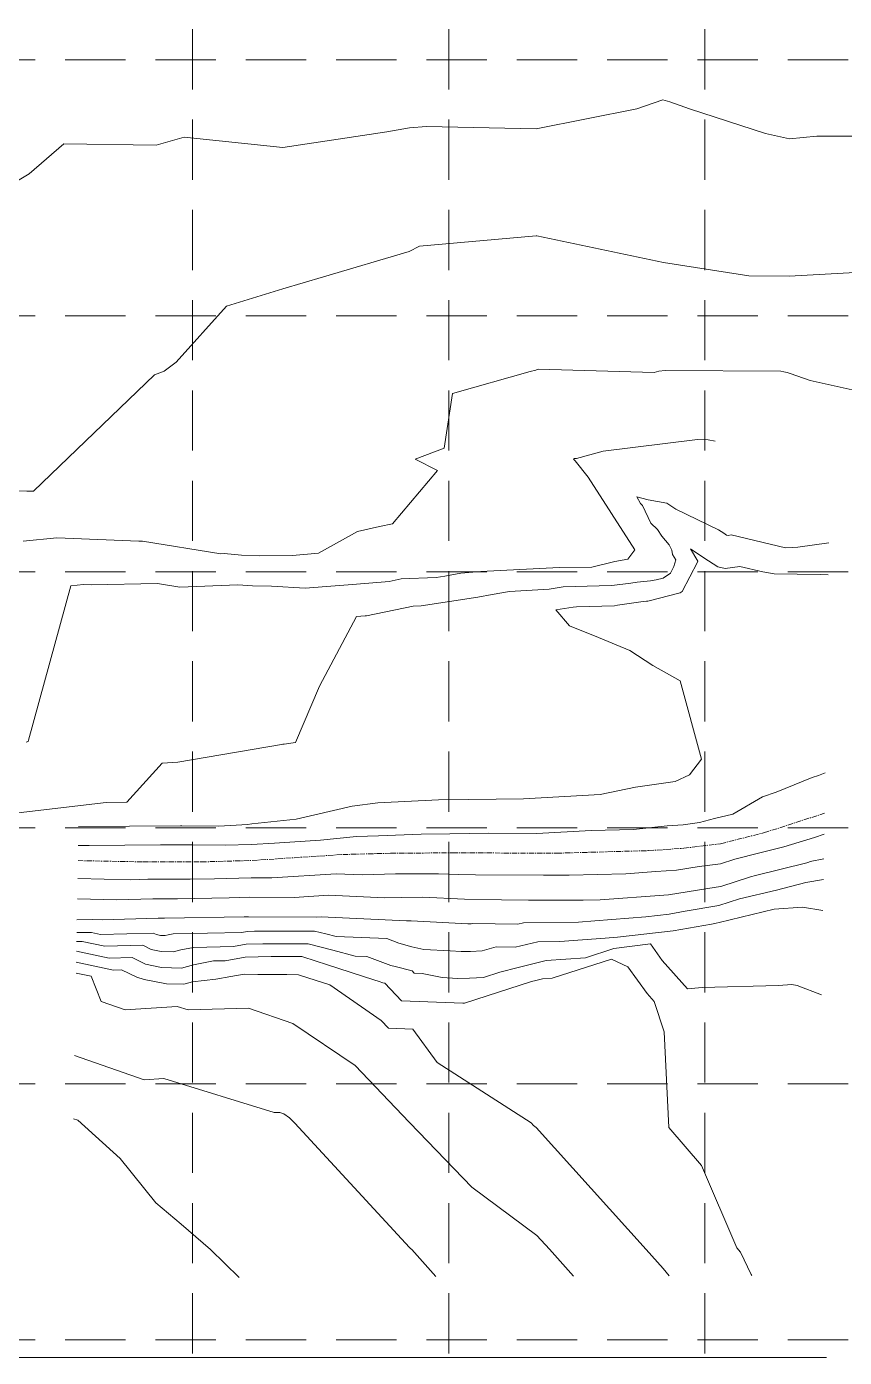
# Model space of a CAD drawing. Extents: x 33353 to 37237, y 80141 to 82571.
# Drawn here: x 36164.5 to 36358, y 81958.2 to 82273.2 of the extents above; entities that cross this region are included whole.
import ezdxf

# ---------------------------------------------------------------- set-up
doc = ezdxf.new("R2010")
doc.units = 0
doc.header["$MEASUREMENT"] = 0
doc.linetypes.add('CENTER', pattern=[2, 1.25, -0.25, 0.25, -0.25])
doc.linetypes.add('HIDDEN', pattern=[0.375, 0.25, -0.125])
doc.layers.add('GRID', color=254, linetype='HIDDEN')
for name, color, linetype, lineweight in [('LAYO-31', 7, 'Continuous', 0), ('LAYO-32', 7, 'Continuous', 0), ('TOPOSHD-34', 7, 'Continuous', 0), ('TOPOSHD-5', 7, 'Continuous', 0), ('TOPOSHD-6', 7, 'Continuous', 0)]:
    doc.layers.add(name, color=color, linetype=linetype, lineweight=lineweight)

msp = doc.modelspace()

# ---------------------------------------------------------------- linework, layer by layer
at = {"layer": 'GRID', "linetype": 'HIDDEN', "lineweight": 15, "ltscale": 57}
for p, q in [((36203.82, 82507.72), (36203.82, 80386.52)), ((36264.41, 82507.72), (36264.41, 80386.52)), ((36325.01, 82507.72), (36325.01, 80386.52)), ((33416.3, 82265.33), (37173.39, 82265.33)), ((33416.3, 82204.73), (37173.39, 82204.73)), ((33416.3, 82144.13), (37173.39, 82144.13)), ((33416.3, 82083.53), (37173.39, 82083.53)), ((33416.3, 82022.94), (37173.39, 82022.94)), ((33416.3, 81962.34), (37173.39, 81962.34))]:
    msp.add_line(p, q, dxfattribs=at)
at = {"layer": 'LAYO-31', "color": 7, "linetype": 'Continuous', "lineweight": 0}
msp.add_line((36164.48, 81958.18), (36353.79, 81958.18), dxfattribs=at)
at = {"layer": 'LAYO-32', "color": 7, "linetype": 'Continuous', "lineweight": 0}
msp.add_line((35594, 81958.18), (36353.79, 81958.18), dxfattribs=at)
at = {"layer": 'TOPOSHD-34', "color": 5, "linetype": 'CENTER', "lineweight": 0}
for p, q in [((36338.92, 82082.35), (36352.22, 82086.63)), ((36352.22, 82086.63), (36353.3, 82087.03)), ((36328.72, 82079.79), (36338.92, 82082.35)), ((36289.97, 82077.54), (36311.71, 82078.15)), ((36311.71, 82078.15), (36320.04, 82078.71)), ((36320.04, 82078.71), (36328.72, 82079.79)), ((36176.7, 82075.78), (36192.11, 82075.48)), ((36192.11, 82075.48), (36205.88, 82075.48)), ((36205.88, 82075.48), (36217.9, 82075.82)), ((36217.9, 82075.82), (36239.35, 82077.23)), ((36239.35, 82077.23), (36250.66, 82077.53)), ((36250.66, 82077.53), (36265.36, 82077.62)), ((36265.36, 82077.62), (36289.97, 82077.54))]:
    msp.add_line(p, q, dxfattribs=at)
at = {"layer": 'TOPOSHD-5', "color": 43, "linetype": 'Continuous', "lineweight": 0}
for p, q in [((36323.28, 82175.44), (36300.95, 82172.69)), ((36325.82, 82175.42), (36323.28, 82175.44)), ((36327.43, 82175.06), (36325.82, 82175.42)), ((36300.95, 82172.69), (36294.6, 82170.97)), ((36294.2, 82170.98), (36293.92, 82170.83)), ((36293.92, 82170.83), (36294.31, 82170.46)), ((36294.6, 82170.97), (36294.2, 82170.98)), ((36294.31, 82170.46), (36297.4, 82166.54)), ((36297.4, 82166.54), (36308.47, 82149.35)), ((36306.82, 82147.13), (36303.7, 82146.6)), ((36308.47, 82149.35), (36306.82, 82147.13)), ((36272, 82144.25), (36267.29, 82143.81)), ((36276.58, 82144.5), (36272, 82144.25)), ((36290.59, 82145.15), (36276.58, 82144.5)), ((36298.23, 82145.29), (36290.59, 82145.15)), ((36303.7, 82146.6), (36298.23, 82145.29)), ((36175, 82140.87), (36165.02, 82104.32)), ((36177.97, 82141.18), (36175, 82140.87)), ((36179.85, 82141.1), (36177.97, 82141.18)), ((36195.54, 82141.35), (36179.85, 82141.1)), ((36200.79, 82140.51), (36195.54, 82141.35)), ((36214.55, 82141.11), (36200.79, 82140.51)), ((36217.97, 82140.84), (36214.55, 82141.11)), ((36222.5, 82140.75), (36217.97, 82140.84)), ((36230.46, 82140.31), (36222.5, 82140.75)), ((36237.52, 82140.81), (36230.46, 82140.31)), ((36241.65, 82141.14), (36237.52, 82140.81)), ((36250.28, 82141.89), (36241.65, 82141.14)), ((36253.13, 82142.47), (36250.28, 82141.89)), ((36261.44, 82142.83), (36253.13, 82142.47)), ((36263.51, 82143.16), (36261.44, 82142.83)), ((36267.29, 82143.81), (36263.51, 82143.16)), ((36164.9, 82103.98), (36164.45, 82103.84)), ((36165.02, 82104.32), (36164.9, 82103.98)), ((36328.39, 82061.16), (36341.41, 82064.26)), ((36341.41, 82064.26), (36348.12, 82064.77)), ((36348.12, 82064.77), (36352.93, 82064.01)), ((36215.49, 82058.8), (36216.75, 82059.03)), ((36216.75, 82059.03), (36218.42, 82059.08)), ((36218.42, 82059.08), (36230.79, 82059.11)), ((36230.79, 82059.11), (36232.68, 82059.09)), ((36232.68, 82059.09), (36235.33, 82058.42)), ((36304.31, 82057.63), (36317.52, 82059.15)), ((36317.52, 82059.15), (36326.6, 82060.76)), ((36326.6, 82060.76), (36327.72, 82060.94)), ((36327.72, 82060.94), (36328.39, 82061.16)), ((36176.41, 82058.76), (36179.88, 82058.76)), ((36179.88, 82058.76), (36182.03, 82058.32)), ((36182.03, 82058.32), (36194.5, 82058.63)), ((36194.5, 82058.63), (36195.28, 82058.26)), ((36195.28, 82058.26), (36196.21, 82058.06)), ((36196.21, 82058.06), (36197.35, 82058.03)), ((36197.35, 82058.03), (36198.05, 82058.21)), ((36198.05, 82058.21), (36199.21, 82058.44)), ((36199.21, 82058.44), (36215.49, 82058.8)), ((36235.33, 82058.42), (36237.76, 82057.78)), ((36237.76, 82057.78), (36249.75, 82057.32)), ((36249.75, 82057.32), (36252.57, 82056.27)), ((36252.57, 82056.27), (36255.65, 82055.39)), ((36280.15, 82055.31), (36285.46, 82056.54)), ((36285.46, 82056.54), (36290.66, 82056.62)), ((36290.66, 82056.62), (36301.4, 82057.4)), ((36301.4, 82057.4), (36304.31, 82057.63)), ((36255.65, 82055.39), (36258.55, 82054.73)), ((36258.55, 82054.73), (36264.73, 82054.41)), ((36264.73, 82054.41), (36267.38, 82054.24)), ((36267.38, 82054.24), (36269.59, 82054.28)), ((36269.59, 82054.28), (36272.33, 82054.45)), ((36272.33, 82054.45), (36275.62, 82055.38)), ((36275.62, 82055.38), (36280.15, 82055.31)), ((36192.34, 82023.88), (36175.9, 82029.61)), ((36197.04, 82024.19), (36192.34, 82023.88)), ((36223.09, 82016.14), (36197.04, 82024.19)), ((36224.42, 82016.17), (36223.09, 82016.14)), ((36225.4, 82015.83), (36224.42, 82016.17)), ((36226.77, 82014.9), (36225.4, 82015.83)), ((36227.98, 82013.64), (36226.77, 82014.9)), ((36255.12, 81984.16), (36227.98, 82013.64)), ((36255.34, 81983.93), (36255.12, 81984.16)), ((36255.65, 81983.7), (36255.34, 81983.93)), ((36260.07, 81978.74), (36255.65, 81983.7)), ((36261.35, 81977.31), (36260.07, 81978.74))]:
    msp.add_line(p, q, dxfattribs=at)
at = {"layer": 'TOPOSHD-6', "color": 43, "linetype": 'Continuous', "lineweight": 0}
for p, q in [((36308.91, 82253.75), (36315.06, 82255.9)), ((36315.06, 82255.9), (36316.71, 82255.42)), ((36316.71, 82255.42), (36321.36, 82253.74)), ((36285.12, 82249.01), (36308.91, 82253.75)), ((36321.36, 82253.74), (36339.36, 82247.92)), ((36225.12, 82244.61), (36249.8, 82248.33)), ((36249.8, 82248.33), (36255.11, 82249.29)), ((36255.11, 82249.29), (36259.18, 82249.6)), ((36259.18, 82249.6), (36285.12, 82249.01)), ((36339.36, 82247.92), (36345, 82246.65)), ((36165.12, 82238.38), (36173.35, 82245.47)), ((36173.35, 82245.47), (36195.16, 82245.14)), ((36195.16, 82245.14), (36201.85, 82247.02)), ((36201.85, 82247.02), (36225.12, 82244.61)), ((36345, 82246.65), (36351.49, 82247.25)), ((36351.49, 82247.25), (36375.14, 82247.37)), ((36155.97, 82232.85), (36165.12, 82238.38)), ((36257.52, 82221.28), (36285.12, 82223.66)), ((36285.12, 82223.66), (36285.29, 82223.66)), ((36285.29, 82223.66), (36315.22, 82217.34)), ((36234.75, 82214), (36255.08, 82220)), ((36255.08, 82220), (36257.52, 82221.28)), ((36315.22, 82217.34), (36335.41, 82214.22)), ((36225.12, 82211.14), (36234.75, 82214)), ((36335.41, 82214.22), (36344.94, 82214.13)), ((36344.94, 82214.13), (36366.87, 82215.34)), ((36211.84, 82207.01), (36225.12, 82211.14)), ((36199.91, 82193.77), (36211.84, 82207.01)), ((36194.81, 82190.75), (36197.05, 82191.66)), ((36197.05, 82191.66), (36199.91, 82193.77)), ((36265.29, 82186.38), (36283.64, 82191.57)), ((36283.64, 82191.57), (36285.04, 82191.89)), ((36285.04, 82191.89), (36285.54, 82192.16)), ((36285.54, 82192.16), (36313, 82191.36)), ((36313, 82191.36), (36314.12, 82191.66)), ((36314.12, 82191.66), (36315.6, 82191.82)), ((36315.6, 82191.82), (36342.98, 82191.62)), ((36342.98, 82191.62), (36343.69, 82191.47)), ((36343.69, 82191.47), (36344.49, 82191.32)), ((36344.49, 82191.32), (36345.18, 82191.12)), ((36166.18, 82163.23), (36194.81, 82190.75)), ((36345.18, 82191.12), (36349.91, 82189.43)), ((36349.91, 82189.43), (36375.2, 82183.77)), ((36263.34, 82173.39), (36265.29, 82186.38)), ((36256.43, 82170.81), (36263.34, 82173.39)), ((36261.79, 82168.14), (36256.43, 82170.81)), ((36251.07, 82155.55), (36261.79, 82168.14)), ((36138.02, 82163.74), (36164.61, 82163.26)), ((36164.61, 82163.26), (36165.06, 82163.23)), ((36165.06, 82163.23), (36165.36, 82163.27)), ((36165.36, 82163.27), (36166.18, 82163.23)), ((36309.78, 82160.33), (36308.94, 82161.88)), ((36308.94, 82161.88), (36311.62, 82161.17)), ((36310.29, 82159.85), (36309.78, 82160.33)), ((36312.26, 82155.66), (36310.29, 82159.85)), ((36311.62, 82161.17), (36315.98, 82160.37)), ((36315.98, 82160.37), (36318.17, 82159.02)), ((36318.17, 82159.02), (36328.26, 82154.07)), ((36233.59, 82148.56), (36242.82, 82153.69)), ((36242.82, 82153.69), (36248.02, 82154.89)), ((36248.02, 82154.89), (36251.07, 82155.55)), ((36313.79, 82154.14), (36312.26, 82155.66)), ((36314.81, 82152.62), (36313.79, 82154.14)), ((36328.26, 82154.07), (36329.46, 82153.29)), ((36163.69, 82151.39), (36171.67, 82152.22)), ((36171.67, 82152.22), (36191.07, 82151.37)), ((36191.07, 82151.37), (36191.93, 82151.39)), ((36191.93, 82151.39), (36210.48, 82148.42)), ((36316.59, 82150.56), (36314.81, 82152.62)), ((36317.17, 82149.28), (36316.59, 82150.56)), ((36329.46, 82153.29), (36330.13, 82152.86)), ((36330.13, 82152.86), (36330.49, 82152.77)), ((36330.49, 82152.77), (36331.21, 82152.87)), ((36331.21, 82152.87), (36344.07, 82149.82)), ((36347.03, 82149.95), (36354.34, 82151.04)), ((36210.48, 82148.42), (36211.3, 82148.45)), ((36211.3, 82148.45), (36215.36, 82148.13)), ((36215.36, 82148.13), (36219.72, 82147.92)), ((36219.72, 82147.92), (36227.48, 82148)), ((36227.48, 82148), (36233.59, 82148.56)), ((36317.35, 82148.25), (36317.17, 82149.28)), ((36318.11, 82146.96), (36317.35, 82148.25)), ((36323.31, 82146.67), (36321.62, 82149.56)), ((36321.62, 82149.56), (36324.79, 82147.5)), ((36324.79, 82147.5), (36328.09, 82145.37)), ((36344.07, 82149.82), (36345.76, 82149.92)), ((36345.76, 82149.92), (36347.03, 82149.95)), ((36316.84, 82143.85), (36317.64, 82145.39)), ((36317.64, 82145.39), (36318.11, 82146.96)), ((36319.6, 82139.47), (36323.25, 82146.46)), ((36323.25, 82146.46), (36323.31, 82146.67)), ((36328.09, 82145.37), (36329.83, 82144.96)), ((36329.83, 82144.96), (36333.32, 82145.45)), ((36333.32, 82145.45), (36338.69, 82144.17)), ((36338.69, 82144.17), (36341.43, 82143.68)), ((36291.45, 82140.58), (36300.03, 82140.8)), ((36300.03, 82140.8), (36303, 82140.9)), ((36303, 82140.9), (36307.48, 82141.48)), ((36307.48, 82141.48), (36308.98, 82141.69)), ((36308.98, 82141.69), (36312.12, 82142)), ((36312.12, 82142), (36313.45, 82142.24)), ((36313.45, 82142.24), (36315.18, 82142.67)), ((36315.18, 82142.67), (36316.84, 82143.85)), ((36341.43, 82143.68), (36352.28, 82143.49)), ((36352.28, 82143.49), (36354.22, 82143.45)), ((36257.9, 82136.08), (36271.31, 82138.17)), ((36271.31, 82138.17), (36274.7, 82138.75)), ((36274.7, 82138.75), (36278.82, 82139.46)), ((36278.82, 82139.46), (36288.19, 82140.02)), ((36288.19, 82140.02), (36291.45, 82140.58)), ((36311.54, 82137.24), (36319.16, 82139.16)), ((36319.16, 82139.16), (36319.6, 82139.47)), ((36244.93, 82133.77), (36255.96, 82135.99)), ((36255.96, 82135.99), (36257.9, 82136.08)), ((36289.76, 82135.12), (36293.83, 82135.82)), ((36292.95, 82131.34), (36289.76, 82135.12)), ((36293.83, 82135.82), (36294.66, 82135.85)), ((36294.66, 82135.85), (36303.62, 82136.13)), ((36303.62, 82136.13), (36304.36, 82136.23)), ((36304.36, 82136.23), (36310.43, 82137.1)), ((36310.43, 82137.1), (36311.21, 82137.18)), ((36311.21, 82137.18), (36311.54, 82137.24)), ((36233.87, 82117.08), (36242.59, 82133.58)), ((36242.59, 82133.58), (36244.66, 82133.75)), ((36244.66, 82133.75), (36244.93, 82133.77)), ((36299.86, 82128.62), (36292.95, 82131.34)), ((36307.24, 82125.51), (36299.86, 82128.62)), ((36312.71, 82121.96), (36307.24, 82125.51)), ((36319.16, 82118.32), (36312.71, 82121.96)), ((36228.19, 82103.76), (36233.87, 82117.08)), ((36324.23, 82099.83), (36319.16, 82118.32)), ((36200.29, 82099.08), (36224.87, 82103.29)), ((36224.87, 82103.29), (36225.13, 82103.32)), ((36225.13, 82103.32), (36225.46, 82103.39)), ((36225.46, 82103.39), (36228.19, 82103.76)), ((36321.37, 82096.06), (36324.23, 82099.83)), ((36188.26, 82089.61), (36196.61, 82098.88)), ((36196.61, 82098.88), (36200.29, 82099.08)), ((36308.63, 82093.19), (36317.96, 82094.49)), ((36317.96, 82094.49), (36321.37, 82096.06)), ((36269.18, 82090.28), (36282.09, 82090.43)), ((36282.09, 82090.43), (36300.23, 82091.43)), ((36300.23, 82091.43), (36308.63, 82093.19)), ((36162.57, 82087.12), (36183.4, 82089.57)), ((36183.4, 82089.57), (36188.26, 82089.61)), ((36228.35, 82085.62), (36241.58, 82088.67)), ((36241.58, 82088.67), (36247.6, 82089.49)), ((36247.6, 82089.49), (36261.95, 82090.15)), ((36261.95, 82090.15), (36269.18, 82090.28)), ((36176.84, 82083.83), (36200.93, 82084.03)), ((36200.93, 82084.03), (36201.29, 82084.03)), ((36201.29, 82084.03), (36210.04, 82083.96)), ((36210.04, 82083.96), (36216.83, 82084.33)), ((36216.83, 82084.33), (36217.83, 82084.5)), ((36217.83, 82084.5), (36228.35, 82085.62)), ((36341.97, 82068.81), (36333.18, 82066.72)), ((36348.91, 82070.62), (36341.97, 82068.81)), ((36353.05, 82071.28), (36348.91, 82070.62)), ((36333.18, 82066.72), (36328.32, 82065.12)), ((36195.68, 82062.14), (36182.44, 82061.77)), ((36197.19, 82062.14), (36195.68, 82062.14)), ((36216.01, 82062.47), (36197.19, 82062.14)), ((36217.03, 82062.49), (36216.01, 82062.47)), ((36233.1, 82062.37), (36217.03, 82062.49)), ((36234.22, 82062.44), (36233.1, 82062.37)), ((36254.4, 82061.56), (36234.22, 82062.44)), ((36311.03, 82062.51), (36298.99, 82061.53)), ((36316.55, 82063.14), (36311.03, 82062.51)), ((36320.34, 82063.81), (36316.55, 82063.14)), ((36328.32, 82065.12), (36320.34, 82063.81)), ((36180.11, 82061.81), (36176.46, 82061.74)), ((36182.44, 82061.77), (36180.11, 82061.81)), ((36254.44, 82061.56), (36254.4, 82061.56)), ((36254.48, 82061.56), (36254.44, 82061.56)), ((36255.51, 82061.51), (36254.48, 82061.56)), ((36268.95, 82060.81), (36255.51, 82061.51)), ((36269.21, 82060.79), (36268.95, 82060.81)), ((36269.43, 82060.8), (36269.21, 82060.79)), ((36269.7, 82060.81), (36269.43, 82060.8)), ((36270.02, 82060.9), (36269.7, 82060.81)), ((36280.75, 82060.72), (36270.02, 82060.9)), ((36282.09, 82061.04), (36280.75, 82060.72)), ((36295.08, 82061.25), (36282.09, 82061.04)), ((36298.99, 82061.53), (36295.08, 82061.25)), ((36177.71, 82056.62), (36176.37, 82056.62)), ((36183.06, 82055.5), (36177.71, 82056.62)), ((36192, 82055.73), (36183.06, 82055.5)), ((36193.97, 82054.78), (36192, 82055.73)), ((36216.49, 82055.98), (36213.5, 82055.45)), ((36220.43, 82056.09), (36216.49, 82055.98)), ((36227.05, 82056.11), (36220.43, 82056.09)), ((36231.18, 82056.07), (36227.05, 82056.11)), ((36236.99, 82054.61), (36231.18, 82056.07)), ((36312.13, 82056.05), (36303.47, 82054.94)), ((36314.94, 82052.16), (36312.13, 82056.05)), ((36184.1, 82052.69), (36176.33, 82054.31)), ((36189.49, 82052.82), (36184.1, 82052.69)), ((36192.66, 82051.3), (36189.49, 82052.82)), ((36196.35, 82054.26), (36193.97, 82054.78)), ((36199.26, 82054.19), (36196.35, 82054.26)), ((36201.04, 82054.65), (36199.26, 82054.19)), ((36203.99, 82055.23), (36201.04, 82054.65)), ((36213.5, 82055.45), (36203.99, 82055.23)), ((36216.22, 82052.93), (36211.5, 82052.09)), ((36222.43, 82053.11), (36216.22, 82052.93)), ((36223.3, 82053.11), (36222.43, 82053.11)), ((36229.67, 82053.06), (36223.3, 82053.11)), ((36229.91, 82053), (36229.67, 82053.06)), ((36235.72, 82051.14), (36229.91, 82053)), ((36242.31, 82053.2), (36236.99, 82054.61)), ((36245.01, 82053.1), (36242.31, 82053.2)), ((36250.68, 82050.99), (36245.01, 82053.1)), ((36296.78, 82052.78), (36287.44, 82052.1)), ((36303.47, 82054.94), (36296.78, 82052.78)), ((36185.13, 82049.87), (36176.28, 82051.72)), ((36186.98, 82049.92), (36185.13, 82049.87)), ((36190.59, 82048.19), (36186.98, 82049.92)), ((36196.49, 82050.47), (36192.66, 82051.3)), ((36201.17, 82050.36), (36196.49, 82050.47)), ((36204.03, 82051.09), (36201.17, 82050.36)), ((36208.77, 82052.03), (36204.03, 82051.09)), ((36211.5, 82052.09), (36208.77, 82052.03)), ((36246.65, 82047.57), (36235.72, 82051.14)), ((36251.72, 82050.69), (36250.68, 82050.99)), ((36255.73, 82049.7), (36251.72, 82050.69)), ((36256.24, 82049.16), (36255.73, 82049.7)), ((36276.52, 82049.4), (36272.65, 82048.15)), ((36280.84, 82050.51), (36276.52, 82049.4)), ((36287.44, 82052.1), (36280.84, 82050.51)), ((36302.88, 82052.45), (36288.88, 82047.95)), ((36306.81, 82050.62), (36302.88, 82052.45)), ((36311.35, 82044.31), (36306.81, 82050.62)), ((36320.89, 82045.42), (36314.94, 82052.16)), ((36179.78, 82048.39), (36176.24, 82049.13)), ((36182.18, 82042.45), (36179.78, 82048.39)), ((36192.35, 82047.67), (36190.59, 82048.19)), ((36197.61, 82046.65), (36192.35, 82047.67)), ((36201.7, 82046.54), (36197.61, 82046.65)), ((36203.79, 82047.11), (36201.7, 82046.54)), ((36209.34, 82047.72), (36203.79, 82047.11)), ((36212.83, 82048.37), (36209.34, 82047.72)), ((36215.98, 82048.88), (36212.83, 82048.37)), ((36219.23, 82048.82), (36215.98, 82048.88)), ((36226.1, 82048.85), (36219.23, 82048.82)), ((36228.85, 82048.76), (36226.1, 82048.85)), ((36231.06, 82048.05), (36228.85, 82048.76)), ((36236.29, 82046.35), (36231.06, 82048.05)), ((36248.44, 82037.9), (36236.29, 82046.35)), ((36247.97, 82047.14), (36246.65, 82047.57)), ((36248.8, 82046.88), (36247.97, 82047.14)), ((36249.27, 82046.76), (36248.8, 82046.88)), ((36253.2, 82042.62), (36249.27, 82046.76)), ((36258.1, 82049.09), (36256.24, 82049.16)), ((36262.89, 82048.09), (36258.1, 82049.09)), ((36266.46, 82047.88), (36262.89, 82048.09)), ((36269.33, 82047.93), (36266.46, 82047.88)), ((36283.98, 82047.13), (36268.13, 82042)), ((36272.65, 82048.15), (36269.33, 82047.93)), ((36285.02, 82047.39), (36283.98, 82047.13)), ((36286.62, 82047.78), (36285.02, 82047.39)), ((36288.88, 82047.95), (36286.62, 82047.78)), ((36345.57, 82046.45), (36342.46, 82046.21)), ((36346.87, 82046.24), (36345.57, 82046.45)), ((36352.61, 82044.03), (36346.87, 82046.24)), ((36313.03, 82042.42), (36311.35, 82044.31)), ((36324.34, 82045.77), (36320.89, 82045.42)), ((36342.46, 82046.21), (36324.34, 82045.77)), ((36187.83, 82040.48), (36182.18, 82042.45)), ((36200.17, 82041.28), (36187.83, 82040.48)), ((36202.75, 82040.49), (36200.17, 82041.28)), ((36217.05, 82040.88), (36202.75, 82040.49)), ((36227.49, 82037.21), (36217.05, 82040.88)), ((36267.73, 82042.03), (36253.2, 82042.62)), ((36267.86, 82042), (36267.73, 82042.03)), ((36267.96, 82042), (36267.86, 82042)), ((36268.03, 82042), (36267.96, 82042)), ((36268.13, 82042), (36268.03, 82042)), ((36315.39, 82035.24), (36313.03, 82042.42)), ((36242.24, 82027.25), (36227.49, 82037.21)), ((36250.17, 82036.08), (36248.44, 82037.9)), ((36255.89, 82035.85), (36250.17, 82036.08)), ((36261.66, 82028), (36255.89, 82035.85)), ((36316.48, 82012.6), (36315.39, 82035.24)), ((36283.88, 82013.7), (36261.66, 82028)), ((36255.04, 82013.9), (36242.24, 82027.25)), ((36176.66, 82014.31), (36175.64, 82014.67)), ((36186.69, 82005.28), (36176.66, 82014.31)), ((36255.14, 82013.76), (36255.04, 82013.9)), ((36255.24, 82013.7), (36255.14, 82013.76)), ((36269.91, 81998.5), (36255.24, 82013.7)), ((36284.49, 82013.07), (36283.88, 82013.7)), ((36285.12, 82012.6), (36284.49, 82013.07)), ((36311.09, 81983.71), (36285.12, 82012.6)), ((36324.23, 82003.57), (36316.48, 82012.6)), ((36195.12, 81994.73), (36186.69, 82005.28)), ((36332.59, 81984.13), (36324.23, 82003.57)), ((36285.29, 81987.05), (36269.91, 81998.5)), ((36201.14, 81989.7), (36195.12, 81994.73)), ((36208.04, 81983.7), (36201.14, 81989.7)), ((36288.25, 81983.76), (36285.29, 81987.05)), ((36214.8, 81977.13), (36208.04, 81983.7)), ((36293.92, 81977.43), (36288.25, 81983.76)), ((36315.13, 81979.2), (36311.09, 81983.71)), ((36333.47, 81983.09), (36332.59, 81984.13)), ((36335.93, 81977.82), (36333.47, 81983.09)), ((36316.57, 81977.51), (36315.13, 81979.2)), ((36336.13, 81977.58), (36335.93, 81977.82))]:
    msp.add_line(p, q, dxfattribs=at)
at = {"layer": 'TOPOSHD-6', "color": 5, "linetype": 'Continuous', "lineweight": 0}
for p, q in [((36341.91, 82092.01), (36350.42, 82095.42)), ((36350.42, 82095.42), (36351.86, 82095.94)), ((36351.86, 82095.94), (36353.46, 82096.58)), ((36331.63, 82086.8), (36338.64, 82090.86)), ((36338.64, 82090.86), (36341.91, 82092.01)), ((36308.16, 82083.17), (36316.09, 82084.04)), ((36316.09, 82084.04), (36319.85, 82084.29)), ((36319.85, 82084.29), (36323.77, 82084.78)), ((36323.77, 82084.78), (36327.31, 82085.72)), ((36327.31, 82085.72), (36331.63, 82086.8)), ((36234.07, 82080.61), (36242.55, 82081.53)), ((36242.55, 82081.53), (36247.8, 82081.67)), ((36247.8, 82081.67), (36257.87, 82082.07)), ((36257.87, 82082.07), (36264.65, 82082.11)), ((36264.65, 82082.11), (36273.82, 82082.28)), ((36273.82, 82082.28), (36285.25, 82082.24)), ((36285.25, 82082.24), (36298.13, 82082.89)), ((36298.13, 82082.89), (36308.16, 82083.17)), ((36350.96, 82081.25), (36343.7, 82079.03)), ((36353.22, 82082.07), (36350.96, 82081.25)), ((36176.77, 82079.4), (36179.34, 82079.35)), ((36179.34, 82079.35), (36196.25, 82079.49)), ((36196.25, 82079.49), (36203.72, 82079.5)), ((36203.72, 82079.5), (36211.48, 82079.43)), ((36211.48, 82079.43), (36217.72, 82079.61)), ((36217.72, 82079.61), (36223.18, 82079.89)), ((36223.18, 82079.89), (36234.07, 82080.61)), ((36343.7, 82079.03), (36338.03, 82077.6)), ((36328.74, 82075.01), (36323.65, 82074.38)), ((36332.06, 82076.1), (36328.74, 82075.01)), ((36338.03, 82077.6), (36332.06, 82076.1)), ((36349.1, 82075.28), (36337.02, 82072.23)), ((36349.6, 82075.44), (36349.1, 82075.28)), ((36349.9, 82075.55), (36349.6, 82075.44)), ((36353.13, 82076.17), (36349.9, 82075.55)), ((36189.14, 82071.27), (36176.63, 82071.52)), ((36208.99, 82071.49), (36203.21, 82071.39)), ((36217.63, 82071.73), (36208.99, 82071.49)), ((36222.57, 82071.69), (36217.63, 82071.73)), ((36237.78, 82072.69), (36222.57, 82071.69)), ((36243.97, 82072.42), (36237.78, 82072.69)), ((36251.82, 82072.63), (36243.97, 82072.42)), ((36262.02, 82072.69), (36251.82, 82072.63)), ((36266.66, 82072.48), (36262.02, 82072.69)), ((36270.78, 82072.38), (36266.66, 82072.48)), ((36286.83, 82072.33), (36270.78, 82072.38)), ((36292.89, 82072.31), (36286.83, 82072.33)), ((36306.32, 82072.69), (36292.89, 82072.31)), ((36313.4, 82073.19), (36306.32, 82072.69)), ((36318.33, 82073.52), (36313.4, 82073.19)), ((36323.65, 82074.38), (36318.33, 82073.52)), ((36335.83, 82071.93), (36328.77, 82069.62)), ((36337.02, 82072.23), (36335.83, 82071.93)), ((36193.2, 82071.38), (36189.14, 82071.27)), ((36203.21, 82071.39), (36193.2, 82071.38)), ((36327.72, 82069.48), (36316.4, 82067.66)), ((36328.77, 82069.62), (36327.72, 82069.48)), ((36185.79, 82066.52), (36176.54, 82066.7)), ((36194.44, 82066.76), (36185.79, 82066.52)), ((36200.2, 82066.76), (36194.44, 82066.76)), ((36212.5, 82066.98), (36200.2, 82066.76)), ((36217.33, 82067.11), (36212.5, 82066.98)), ((36227.83, 82067.03), (36217.33, 82067.11)), ((36236, 82067.57), (36227.83, 82067.03)), ((36249.19, 82066.99), (36236, 82067.57)), ((36253.13, 82067.09), (36249.19, 82066.99)), ((36258.25, 82067.12), (36253.13, 82067.09)), ((36268.11, 82066.68), (36258.25, 82067.12)), ((36276.9, 82066.47), (36268.11, 82066.68)), ((36283.3, 82066.45), (36276.9, 82066.47)), ((36296.19, 82066.42), (36283.3, 82066.45)), ((36300.22, 82066.53), (36296.19, 82066.42)), ((36315.31, 82067.59), (36300.22, 82066.53)), ((36316.4, 82067.66), (36315.31, 82067.59))]:
    msp.add_line(p, q, dxfattribs=at)

doc.saveas('drawing.dxf')
